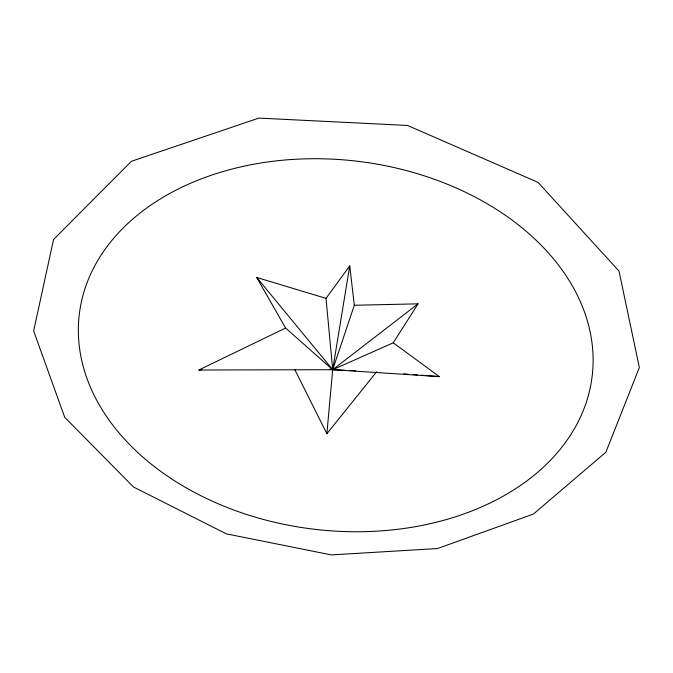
<?xml version="1.0" encoding="UTF-8"?>
<svg xmlns="http://www.w3.org/2000/svg" width="673" height="673" viewBox="0 0 673 673"><rect width="100%" height="100%" fill="white"/><g stroke="black" fill="none" stroke-linecap="round" stroke-linejoin="round"><path stroke-width="1.01" d="M376.695 371.698L326.876 433.732L332.681 369.704L349.733 265.911L326.026 298.366L332.681 369.704L439.301 376.611L393.242 342.809L332.681 369.704L198.829 370.007L285.596 328.037L332.681 369.704L345.257 370.276M349.733 265.911L354.318 305.264L332.681 369.704L329.593 369.208M393.242 342.809L418.051 303.843L354.318 305.264M418.051 303.843L332.681 369.704L256.724 277.461L326.026 298.366M198.829 370.007L201.959 369.78M349.447 370.461L355.739 370.747M403.825 373.826L407.998 374.154M413.214 374.558L417.386 374.886M421.559 375.214L439.301 376.611M256.724 277.461L285.596 328.037M294.782 369.603L326.876 433.732M53.562 239.487L33.65 330.939L64.717 417.31L133.498 486.991L226.372 533.857L331.352 554.905L437.492 548.545L533.437 514.046L605.877 452.214L639.35 367.525L619.009 271.101L538.072 182.391L407.56 125.456L258.869 118.095L131.42 161.284L53.562 239.487M155.623 467.55A258.289 185.26 6.9 0 0 585.039 405.97A258.289 185.26 6.9 0 0 266.575 162.126A258.289 185.26 6.9 0 0 155.623 467.55"/></g></svg>
